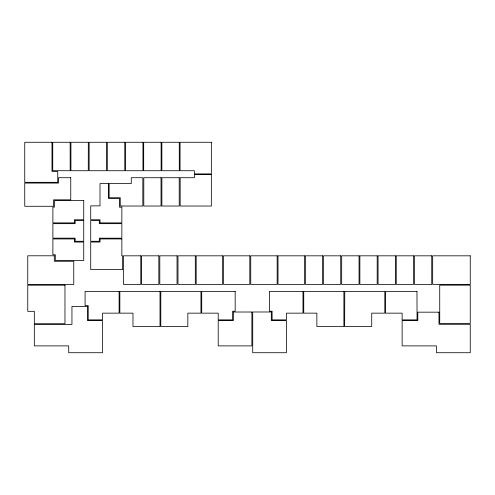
<?xml version="1.0" encoding="UTF-8"?>
<svg xmlns="http://www.w3.org/2000/svg" width="495" height="495" viewBox="0 0 495 495"><rect width="100%" height="100%" fill="white"/><g stroke="black" fill="none" stroke-linecap="round" stroke-linejoin="round"><path stroke-width="0.74" d="M160.813 293.739L160.795 326.539L187.828 326.539L187.828 313.149L200.951 313.149L200.951 291.382L160.813 291.382L160.813 293.739M88.32 142.269L88.277 170.732L70.934 170.732L70.934 142.269L88.32 142.269M439.739 313.211L439.727 323.365L470.25 323.365L470.25 285.157L439.727 285.157L439.739 313.211M344.768 291.382L344.65 326.539L371.72 326.539L371.72 313.149L384.807 313.149L384.807 291.382L344.768 291.382M121.888 206.031L120.26 206.044L120.26 197.74L109.129 197.74L109.129 183.596L131.255 183.596L131.255 177.717L142.838 177.717L142.838 206.031L121.888 206.031M51.987 142.269L24.75 142.269L24.75 182.315L57.748 182.315L57.748 171.487L51.987 171.487L51.987 142.269M70.135 142.269L52.742 142.269L52.742 170.664L70.179 170.732L70.135 142.269M106.53 142.269L89.143 142.269L89.143 170.732L106.53 170.732L106.53 142.269M124.783 142.269L107.31 142.269L107.31 170.732L124.783 170.732L124.783 142.269M142.95 142.269L125.47 142.269L125.47 170.732L142.95 170.732L142.95 142.269M161.116 142.269L143.686 142.269L143.686 170.732L161.116 170.732L161.116 142.269M179.258 142.269L161.871 142.269L161.871 170.732L179.301 170.732L179.258 142.269M211.34 142.269L180.062 142.269L180.062 170.732L194.405 170.732L194.405 173.906L211.34 173.906L211.34 142.269M211.34 174.543L194.405 174.543L194.405 177.717L180.174 177.717L180.174 206.031L211.34 206.031L211.34 174.543M70.76 177.717L58.509 177.717L58.509 183.07L24.75 183.07L24.75 206.279L53.528 206.279L53.528 199.832L70.76 199.832L70.76 177.717M161.03 177.717L143.798 177.717L143.798 206.031L161.03 206.031L161.03 177.717M179.215 177.717L161.871 177.717L161.871 206.031L179.215 206.031L179.215 177.717M108.504 183.596L100.002 183.596L100.002 205.858L90.721 205.858L90.721 219.768L100.064 219.768L100.064 222.88L121.857 222.88L121.857 207.226L119.474 207.226L119.474 198.495L108.504 198.495L108.504 183.596M83.735 200.617L54.401 200.617L54.401 207.139L52.891 207.139L52.891 222.88L74.368 222.88L74.368 219.768L83.735 219.768L83.735 200.617M83.735 220.553L75.153 220.553L75.153 223.666L52.891 223.666L52.891 238.157L75.153 238.157L75.153 241.275L83.735 241.275L83.735 220.553M99.303 220.553L90.721 220.553L90.721 241.275L99.303 241.275L99.303 238.188L121.857 238.188L121.857 223.666L99.303 223.666L99.303 220.553M74.368 238.943L52.891 238.943L52.891 254.727L55.304 254.727L55.304 260.42L83.735 260.42L83.735 242.055L74.368 242.055L74.368 238.943M121.857 238.943L100.064 238.943L100.064 242.055L90.721 242.055L90.721 269.614L122.642 269.614L122.642 255.822L121.857 255.822L121.857 238.943M54.289 255.791L27.757 255.791L27.757 284.402L73.755 284.402L73.755 261.267L54.289 261.267L54.289 255.791M140.79 255.822L123.428 255.822L123.428 284.402L140.79 284.402L140.79 255.822M158.846 255.822L141.62 255.822L141.632 284.402L158.846 284.402L158.846 255.822M177.031 255.822L159.805 255.822L159.805 284.402L177.031 284.402L177.031 255.822M195.308 255.822L177.996 255.822L177.996 284.402L195.308 284.402L195.308 255.822M222.521 255.822L196.181 255.822L196.181 284.402L222.521 284.402L222.521 255.822M249.808 255.822L223.449 255.822L223.449 284.402L249.808 284.402L249.808 255.822M277.163 255.822L250.742 255.822L250.742 284.402L277.163 284.402L277.163 255.822M304.524 255.822L278.011 255.822L278.011 284.402L304.524 284.402L304.524 255.822M322.622 255.822L305.396 255.822L305.396 284.402L322.622 284.402L322.622 255.822M340.721 255.822L323.495 255.822L323.495 284.402L340.721 284.402L340.721 255.822M359.048 255.822L341.686 255.822L341.686 284.402L359.048 284.402L359.048 255.822M377.184 255.822L359.871 255.822L359.871 284.402L377.184 284.402L377.184 255.822M395.406 255.822L378.062 255.822L378.062 284.402L395.406 284.402L395.406 255.822M413.535 255.822L396.248 255.822L396.248 284.402L413.535 284.396L413.535 255.822M431.745 255.822L414.408 255.822L414.408 284.402L431.745 284.402L431.745 255.822M470.25 255.822L432.68 255.822L432.68 284.402L470.25 284.402L470.25 255.822M64.969 285.188L27.757 285.188L27.757 311.349L34.322 311.324L34.322 323.73L64.969 323.73L64.969 285.188M119.097 291.382L85.078 291.382L85.078 305.644L88.221 305.644L88.221 319.875L102.533 319.875L102.533 313.149L119.097 313.149L119.097 291.382M160.009 291.382L119.852 291.382L119.852 313.149L132.976 313.149L132.976 326.539L160.009 326.539L160.009 291.382M235.174 291.382L201.713 291.382L201.713 313.149L218.208 313.149L218.208 319.875L232.613 319.875L232.613 311.231L235.174 311.231L235.174 291.382M302.983 291.382L269.459 291.382L269.459 311.231L272.108 311.231L272.108 319.875L286.395 319.875L286.395 313.149L302.983 313.149L302.983 291.382M343.895 291.382L303.738 291.382L303.738 313.149L316.862 313.149L316.862 326.539L343.895 326.539L343.895 291.382M416.969 291.382L385.599 291.382L385.599 313.149L402.126 313.149L402.126 319.875L417.056 319.875L416.969 291.382M87.46 306.399L71.948 306.399L71.948 324.442L34.322 324.442L34.322 345.887L68.718 345.887L68.718 352.725L102.533 352.725L102.533 320.63L87.46 320.63L87.46 306.399M271.322 311.986L252.722 311.986L252.722 352.725L286.395 352.725L286.395 320.63L271.322 320.63L271.322 311.986M251.881 312.017L233.374 312.017L233.374 320.63L218.208 320.63L218.208 345.887L251.881 345.887L251.881 312.017M438.966 312.172L417.811 312.172L417.811 320.63L402.126 320.63L402.126 345.887L436.466 345.887L436.466 352.725L470.25 352.725L470.25 324.299L438.966 324.299L438.966 312.172"/></g></svg>
